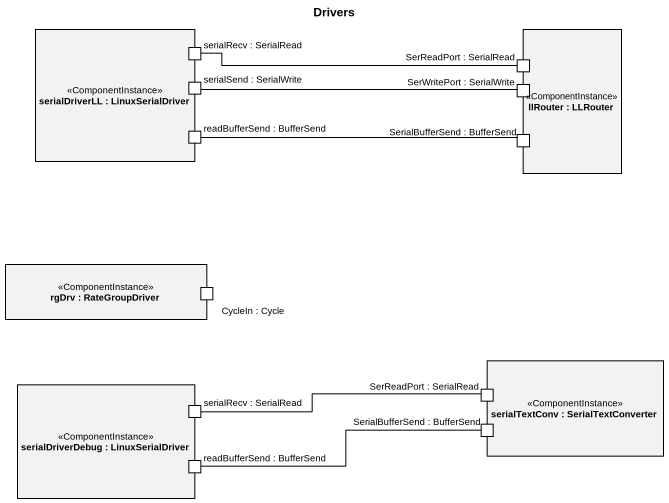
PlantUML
@startuml
title Drivers
rectangle "serialDriverLL : LinuxSerialDriver" as serialDriverLL <<ComponentInstance>> {
  port "serialRecv : SerialRead" as serialRecv_SerialRead
  port "serialSend : SerialWrite" as serialSend_SerialWrite
  port "readBufferSend : BufferSend" as readBufferSend_BufferSend
}
rectangle "llRouter : LLRouter" as llRouter <<ComponentInstance>> {
  port "SerReadPort : SerialRead" as SerReadPort_SerialRead
  port "SerWritePort : SerialWrite" as SerWritePort_SerialWrite
  port "SerialBufferSend : BufferSend" as SerialBufferSend_BufferSend
}
rectangle "rgDrv : RateGroupDriver" as rgDrv <<ComponentInstance>> {
  port "CycleIn : Cycle" as CycleIn_Cycle
}
rectangle "serialDriverDebug : LinuxSerialDriver" as serialDriverDebug <<ComponentInstance>> {
  port "serialRecv : SerialRead" as serialRecv_SerialRead_2
  port "readBufferSend : BufferSend" as readBufferSend_BufferSend_2
}
rectangle "serialTextConv : SerialTextConverter" as serialTextConv <<ComponentInstance>> {
  port "SerReadPort : SerialRead" as SerReadPort_SerialRead_2
  port "SerialBufferSend : BufferSend" as SerialBufferSend_BufferSend_2
}
serialRecv_SerialRead -right- SerReadPort_SerialRead
SerWritePort_SerialWrite -left- serialSend_SerialWrite
readBufferSend_BufferSend -right- SerialBufferSend_BufferSend
serialRecv_SerialRead_2 -right- SerReadPort_SerialRead_2
SerialBufferSend_BufferSend_2 -left- readBufferSend_BufferSend_2
@enduml
